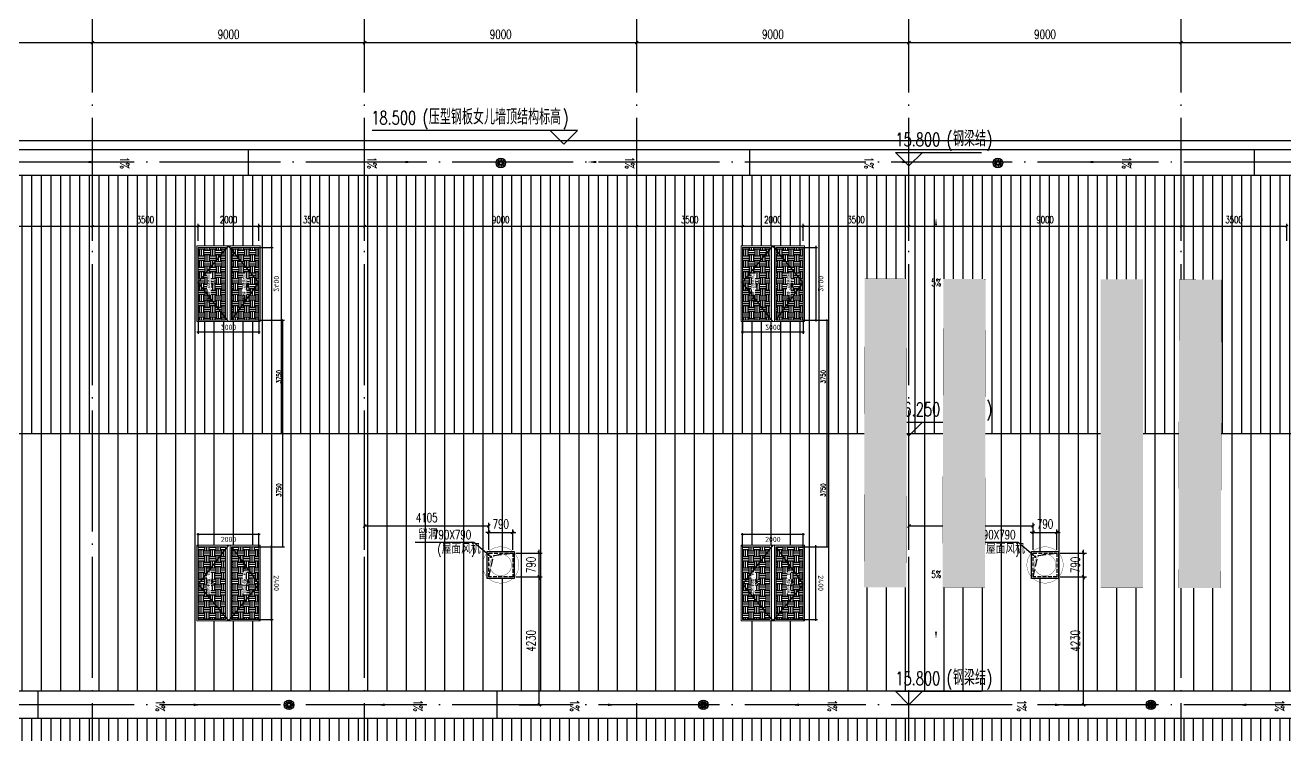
# Model space of a CAD drawing. Extents: x -1313754 to 847533, y 489853 to 941203.
# Drawn here: x 296921 to 338574, y 601778 to 625245 of the extents above; entities that cross this region are included whole.
import ezdxf

# ---------------------------------------------------------------- set-up
doc = ezdxf.new("R2010")
doc.units = 0
doc.header["$LTSCALE"] = 1000
doc.header["$MEASUREMENT"] = 0
for name, pattern in [('DASH', [0.35, 0.25, -0.1]), ('DOTE', [2.42, 2, -0.2, 0.02, -0.2]), ('HIDDEN', [9.525, 6.35, -3.175])]:
    doc.linetypes.add(name, pattern=pattern)
doc.layers.get('Defpoints').update_dxf_attribs({"color": 210})
for name, color, linetype in [('99平面图例外参$0$A-HATCH-2', 251, 'Continuous'), ('A-AXIS-D', 1, 'Continuous'), ('A-AXIS-DOTE', 14, 'DOTE'), ('A-AXIS-DP', 126, 'Continuous'), ('A-AXIS-SYMB', 3, 'Continuous'), ('A-DRAIN', 142, 'Continuous'), ('A-HATCH-2', 251, 'Continuous'), ('A-LIN-V', 9, 'Continuous'), ('A-SFCE', 30, 'Continuous'), ('A-WINDOW', 140, 'Continuous'), ('AS-COLN', 6, 'Continuous'), ('AS-WALL', 40, 'Continuous'), ('AS-结构边线层', 200, 'Continuous'), ('DIM_SYMB', 3, 'Continuous'), ('E-电气标注', 84, 'Continuous'), ('PUB_TEXT', 7, 'Continuous'), ('SPACE', 7, 'Continuous'), ('SPACE_HATCH', 8, 'Continuous'), ('参考线', 8, 'Continuous'), ('外框', 1, 'HIDDEN'), ('文本', 4, 'Continuous'), ('暖通', 7, 'Continuous'), ('虹吸雨水斗', 6, 'Continuous')]:
    doc.layers.add(name, color=color, linetype=linetype)
doc.layers.add('A-加建区域', color=47, linetype='Continuous', plot=False)
doc.layers.add('成型线', color=3, linetype='Continuous', lineweight=18)
doc.styles.add('_TCH_DIM', font='SIMPLEX', dxfattribs={"bigfont": 'GBCBIG'})
doc.styles.add('_TCH_DIM_T3', font='SIMPLEX', dxfattribs={"width": 0.705882, "bigfont": 'GBCBIG'})
doc.styles.add('_TCH_SPACE', font='SIMPLEX', dxfattribs={"height": 5, "bigfont": 'GBCBIG'})
doc.styles.get("Standard").update_dxf_attribs({"font": 'gbenor.shx', "bigfont": 'gbcbig.shx'})
doc.dimstyles.new('_TCH_ARCH&&100', dxfattribs={"dimtxt": 297.5, "dimasz": 100, "dimexe": 100, "dimexo": 100, "dimgap": 126.25, "dimtad": 1, "dimdec": 0, "dimzin": 0, "dimdsep": 46, "dimtxsty": '_TCH_DIM_T3', "dimblk": 'ARCHTICK', "dimcen": 0.09, "dimclrt": 7, "dimazin": 2, "dimtfac": 1, "dimtdec": 0, "dimtix": 1, "dimtmove": 2, "dimatfit": 3, "dimfxl": 0, "dimtolj": 1, "dimtzin": 0, "dimarcsym": 0})
doc.dimstyles.new('_TCH_ARCH&&50', dxfattribs={"dimtxt": 148.75, "dimasz": 50, "dimexe": 50, "dimexo": 50, "dimgap": 63.125, "dimtad": 1, "dimdec": 0, "dimzin": 0, "dimdsep": 46, "dimtxsty": '_TCH_DIM_T3', "dimblk": 'ARCHTICK', "dimcen": 0.09, "dimclrt": 7, "dimazin": 2, "dimtfac": 1, "dimtdec": 0, "dimtix": 1, "dimtmove": 2, "dimatfit": 3, "dimfxl": 0, "dimtolj": 1, "dimtzin": 0, "dimarcsym": 0})
doc.dimstyles.new('_TCH_ARCH&&80', dxfattribs={"dimtxt": 238, "dimasz": 80, "dimexe": 80, "dimexo": 80, "dimgap": 101, "dimtad": 1, "dimdec": 0, "dimzin": 0, "dimdsep": 46, "dimtxsty": '_TCH_DIM_T3', "dimblk": 'ARCHTICK', "dimcen": 0.09, "dimclrt": 7, "dimazin": 2, "dimtfac": 1, "dimtdec": 0, "dimtix": 1, "dimtmove": 2, "dimatfit": 3, "dimfxl": 0, "dimtolj": 1, "dimtzin": 0, "dimarcsym": 0})
pattern_1 = [(90, (-500100, 0), (-317.5, 0), [])]
pattern_2 = [(0, (0, 0), (187.5, 187.5), [187.5, -187.5]), (0, (0, 70.31), (187.5, 187.5), [187.5, -187.5]), (0, (0, 140.62), (187.5, 187.5), [187.5, -187.5]), (90, (23.44, 164.06), (-187.5, 187.5), [187.5, -187.5]), (90, (93.75, 164.06), (-187.5, 187.5), [187.5, -187.5]), (90, (164.06, 164.06), (-187.5, 187.5), [187.5, -187.5])]

# ---------------------------------------------------------------- blocks, each defined once
blk = doc.blocks.new('423432')
at = {"layer": 'A-AXIS-SYMB'}
for p, q in [((274177, 584820), (273727, 585270)), ((273727, 585270), (276577, 585270)), ((274177, 584820), (274627, 585270))]:
    blk.add_line(p, q, dxfattribs=at)
at = {"layer": 'PUB_TEXT', "style": '_TCH_DIM', "width": 0.705882}
for s, height, p in [('15.800', 446.2, (273727, 585470)), ('(', 446, (275422, 585470)), (')', 446, (276737, 585470))]:
    blk.add_text(s, height=height, dxfattribs=at).set_placement(p)
at = {"layer": 'PUB_TEXT', "style": '_TCH_DIM'}
blk.add_text('钢梁结', height=506.4, dxfattribs=at).set_placement((275632, 585470))
blk = doc.blocks.new('r43243')
at = {"layer": 'A-AXIS-SYMB'}
for p, q in [((274177, 557970), (273727, 558420)), ((273727, 558420), (276577, 558420)), ((274177, 557970), (274627, 558420))]:
    blk.add_line(p, q, dxfattribs=at)
at = {"layer": 'PUB_TEXT', "style": '_TCH_DIM', "width": 0.705882}
for s, height, p in [('16.250', 446.2, (273727, 558620)), ('(', 446, (275422, 558620)), (')', 446, (276737, 558620))]:
    blk.add_text(s, height=height, dxfattribs=at).set_placement(p)
at = {"layer": 'PUB_TEXT', "style": '_TCH_DIM'}
blk.add_text('钢梁结', height=506.4, dxfattribs=at).set_placement((275632, 558620))
blk = doc.blocks.new('rrrrrrrrrrrrrrrrrrrrr')
at = {"layer": 'A-HATCH-2'}
h = blk.add_hatch(dxfattribs=at)
h.set_pattern_fill('ANSI31', color=256, scale=200, angle=45)
h.set_pattern_definition(pattern_1)
h.paths.add_polyline_path([(-266220, 611745), (-133684.3, 611745), (-128454.2, 611745), (-128454.2, 620270), (-295643.1, 620270), (-298314.9, 612035.4), (-298409.1, 611745)])
h = blk.add_hatch(dxfattribs=at)
h.set_pattern_fill('ANSI31', color=256, scale=400, angle=45)
h.set_pattern_definition([(90, (-500100, 0), (-635, 0), [])])
h.paths.add_polyline_path([(-266220, 611745), (-133684.3, 611745), (-128454.2, 611745), (-128454.2, 603220), (-301175.2, 603220), (-298409.1, 611745), (-278850, 611745)])
h = blk.add_hatch(dxfattribs=at)
h.set_pattern_fill('ANSI31', color=256, scale=200, angle=45)
h.set_pattern_definition(pattern_1)
h.paths.add_polyline_path([(-266220, 593795), (-133684.3, 593795), (-128454.2, 593795), (-128454.2, 602320), (-301467.2, 602320), (-304221.8, 593830.4), (-299145.1, 593795)])
at = {"layer": 'A-AXIS-SYMB'}
for p, q in [((-184920, 621760), (-191700, 621760)), ((-185370, 621310), (-185820, 621760)), ((-185370, 621310), (-184920, 621760))]:
    blk.add_line(p, q, dxfattribs=at)
for points in [[(-173060, 616940, 0, 0, 0), (-173060, 618870, 0, 64, 0), (-173060, 618630, 0, 0, 0)], [(-173060, 606880, 0, 0, 0), (-173060, 604950, 0, 64, 0), (-173060, 605190, 0, 0, 0)]]:
    blk.add_lwpolyline(points, format="xyseb", dxfattribs=at)
at = {"layer": 'A-LIN-V'}
for points in [[(-128454.2, 620270), (-295643.1, 620270), (-301175.2, 603220)], [(-128454.2, 603220), (-301175.2, 603220)], [(-128454.2, 602320), (-301467.2, 602320)]]:
    blk.add_lwpolyline(points, dxfattribs=at)
at = {"layer": 'A-SFCE'}
for points in [[(-128154.2, 548220), (-128154.2, 621419.9), (-296321.3, 621420), (-313854.2, 567383.3), (-313854.2, 566370), (-313254.2, 566370)], [(-313554.2, 564570), (-313554.2, 548519.9), (-128454.2, 548519.9), (-128454.2, 621119.9), (-296103.2, 621120), (-313554.2, 567335.8), (-313554.2, 566670), (-313254.2, 566670)], [(-299145.1, 611745), (-128454.2, 611745)]]:
    blk.add_lwpolyline(points, dxfattribs=at)
at = {"layer": 'A-WINDOW'}
for name, p in [('423432', (-448131.6, 35770)), ('r43243', (-448131.6, 53700)), ('423432', (-448131.6, 17950))]:
    blk.add_blockref(name, p, dxfattribs=at)
at = {"layer": 'PUB_TEXT', "style": '_TCH_DIM', "width": 0.705882}
for s, height, p in [('18.500', 446.25, (-191735, 621960)), ('(', 446.2, (-190040, 621960)), (')', 446.2, (-185406.6, 621960)), ('5%', 238, (-173212, 616618)), ('5%', 238, (-173212, 606964))]:
    blk.add_text(s, height=height, dxfattribs=at).set_placement(p)
at = {"layer": 'PUB_TEXT', "style": '_TCH_DIM'}
blk.add_text('压型钢板女儿墙顶结构标高', height=506.383, dxfattribs=at).set_placement((-189830, 621960))
blk = doc.blocks.new('_ArchTick')
at = {"color": 0, "linetype": 'ByBlock', "const_width": 0.4}
blk.add_lwpolyline([(-0.5, -0.5), (0.5, 0.5)], dxfattribs=at)
blk = doc.blocks.new('44')
at = {"layer": 'A-AXIS-DP', "color": 1}
for p, q in [((280302, 745270), (280302, 747370)), ((277446, 744900), (279946, 744900))]:
    blk.add_line(p, q, dxfattribs=at)
for p, xscale, yscale, zscale, rotation in [((280302, 747320), -50.00000000000003, 50.00000000000003, 50.00000000000001, 270), ((280302, 745320), -50.00000000000001, 50.00000000000001, 50.00000000000001, 90), ((279896, 744900), -50, 50, 50, 180)]:
    blk.add_blockref('_ArchTick', p, dxfattribs=dict(at, xscale=xscale, yscale=yscale, zscale=zscale, rotation=rotation))
at = {"layer": 'A-AXIS-DP', "color": 1, "xscale": -50, "yscale": 50, "zscale": 50}
blk.add_blockref('_ArchTick', (277496, 744900), dxfattribs=at)
at = {"layer": 'A-AXIS-DP', "color": 1, "insert": (278696, 744737), "char_height": 175, "attachment_point": 5, "rotation": 180}
blk.add_mtext('\\A1;2400', dxfattribs=at)
blk.add_wipeout([(277446, 745270), (279946, 745270), (279946, 747370), (277446, 747370)]).dxf.layer = '参考线'
at = {"layer": 'SPACE_HATCH'}
h = blk.add_hatch(dxfattribs=at)
h.set_pattern_fill('土壤', color=1, scale=50, style=0)
h.set_pattern_definition(pattern_2)
h.paths.add_polyline_path([(277496, 746420), (279896, 746420), (279896, 747320), (277496, 747320)])
h.paths.add_polyline_path([(278352, 746904), (279057, 746904), (279057, 747034), (278352, 747034)])
h.paths.add_polyline_path([(278591, 746811), (278817, 746811), (278817, 746895), (278591, 746895)])
h = blk.add_hatch(dxfattribs=at)
h.set_pattern_fill('土壤', color=1, scale=50, style=0)
h.set_pattern_definition(pattern_2)
h.paths.add_polyline_path([(277496, 746220), (279896, 746220), (279896, 745320), (277496, 745320)])
h.paths.add_polyline_path([(278352, 745724), (279057, 745724), (279057, 745854), (278352, 745854)])
h.paths.add_polyline_path([(278591, 745631), (278817, 745631), (278817, 745715), (278591, 745715)])
at = {"layer": 'A-AXIS-DP', "color": 1}
for p, q in [((279906, 747320), (280352, 747320)), ((277496, 745320), (277496, 744850)), ((279896, 745320), (279896, 744850)), ((279906, 745320), (280352, 745320))]:
    blk.add_line(p, q, dxfattribs=at)
at = {"layer": '外框'}
for points in [[(279946, 746320), (278658, 747320), (277446, 746320)], [(279896, 746220), (278658, 745320), (277446, 746320)]]:
    blk.add_lwpolyline(points, dxfattribs=at)
at = {"layer": '成型线'}
for p, q in [((279946, 745270), (279946, 747370)), ((277446, 746370), (279946, 746370)), ((277446, 746270), (279946, 746270)), ((277496, 746420), (279896, 746420)), ((277496, 746220), (279896, 746220))]:
    blk.add_line(p, q, dxfattribs=at)
for points in [[(279946, 745270), (277446, 745270), (277446, 747370), (279946, 747370)], [(277496, 746420), (277496, 747320), (279896, 747320), (279896, 746420)], [(279896, 746220), (279896, 745320), (277496, 745320), (277496, 746220)]]:
    blk.add_lwpolyline(points, dxfattribs=at)
at = {"layer": 'A-AXIS-DP', "color": 1, "insert": (280139, 746320), "char_height": 175, "attachment_point": 5, "rotation": 270}
blk.add_mtext('\\A1;2000', dxfattribs=at)
at = {"layer": 'SPACE', "color": 1, "style": '_TCH_SPACE'}
for p in [(278365, 746930), (278365, 745750)]:
    blk.add_text('自然排烟窗，有效面积', height=96.5, dxfattribs=at).set_placement(p)
at = {"layer": 'SPACE', "color": 1, "style": '_TCH_SPACE', "width": 0.705882}
for s, height, p in [('2.16m', 59.5, (278600, 746828)), ('2', 29.8, (278792, 746863)), ('2.16m', 59.5, (278600, 745648)), ('2', 29.8, (278792, 745683))]:
    blk.add_text(s, height=height, dxfattribs=at).set_placement(p)
blk = doc.blocks.new('*D2538')
at = {"layer": 'A-WINDOW', "color": 0, "lineweight": -2}
for p, q in [((367696, 714320), (368446, 714320)), ((368396, 710570), (368396, 714320)), ((367696, 710570), (368446, 710570))]:
    blk.add_line(p, q, dxfattribs=at)
at = {"layer": 'Defpoints', "color": 0}
for p in [(367646, 714320), (368396, 714320), (367646, 710570)]:
    blk.add_point(p, dxfattribs=at)
at = {"layer": 'A-WINDOW', "color": 0, "lineweight": -2, "xscale": 50, "yscale": 50, "zscale": 50}
for p, rotation in [((368396, 714320), 90), ((368396, 710570), 270)]:
    blk.add_blockref('_ArchTick', p, dxfattribs=dict(at, rotation=rotation))
at = {"layer": 'A-WINDOW', "color": 7, "insert": (368258, 712445), "char_height": 148.8, "attachment_point": 5, "rotation": 90, "style": '_TCH_DIM_T3'}
blk.add_mtext('\\A1;3750', dxfattribs=at)
blk = doc.blocks.new('*D2539')
at = {"layer": 'A-WINDOW', "color": 0, "lineweight": -2}
for p, q in [((367696, 718070), (368446, 718070)), ((368396, 714320), (368396, 718070)), ((367696, 714320), (368446, 714320))]:
    blk.add_line(p, q, dxfattribs=at)
at = {"layer": 'Defpoints', "color": 0}
for p in [(367646, 718070), (368396, 718070), (367646, 714320)]:
    blk.add_point(p, dxfattribs=at)
at = {"layer": 'A-WINDOW', "color": 0, "lineweight": -2, "xscale": 50, "yscale": 50, "zscale": 50}
for p, rotation in [((368396, 718070), 90), ((368396, 714320), 270)]:
    blk.add_blockref('_ArchTick', p, dxfattribs=dict(at, rotation=rotation))
at = {"layer": 'A-WINDOW', "color": 7, "insert": (368258, 716195), "char_height": 148.8, "attachment_point": 5, "rotation": 90, "style": '_TCH_DIM_T3'}
blk.add_mtext('\\A1;3750', dxfattribs=at)
blk = doc.blocks.new('*D1873')
at = {"layer": 'A-AXIS-DP', "color": 0, "lineweight": -2}
for p, q in [((290146, 618115), (290146, 618675)), ((290146, 618595), (299146, 618595)), ((299146, 618115), (299146, 618675))]:
    blk.add_line(p, q, dxfattribs=at)
at = {"layer": 'Defpoints', "color": 0}
for p in [(299146, 618595), (290146, 618035), (299146, 618035)]:
    blk.add_point(p, dxfattribs=at)
at = {"layer": 'A-AXIS-DP', "color": 0, "lineweight": -2, "xscale": 80, "yscale": 80, "zscale": 80, "rotation": 180}
blk.add_blockref('_ArchTick', (290146, 618595), dxfattribs=at)
at = {"layer": 'A-AXIS-DP', "color": 0, "lineweight": -2, "xscale": 80, "yscale": 80, "zscale": 80}
blk.add_blockref('_ArchTick', (299146, 618595), dxfattribs=at)
at = {"layer": 'A-AXIS-DP', "color": 7, "insert": (294646, 618815), "char_height": 238, "attachment_point": 5, "style": '_TCH_DIM_T3'}
blk.add_mtext('\\A1;9000', dxfattribs=at)
blk = doc.blocks.new('*D1874')
at = {"layer": 'A-AXIS-DP', "color": 0, "lineweight": -2}
for p, q in [((299146, 618115), (299146, 618675)), ((299146, 618595), (302646, 618595)), ((302646, 618115), (302646, 618675))]:
    blk.add_line(p, q, dxfattribs=at)
at = {"layer": 'Defpoints', "color": 0}
for p in [(302646, 618595), (299146, 618035), (302646, 618035)]:
    blk.add_point(p, dxfattribs=at)
at = {"layer": 'A-AXIS-DP', "color": 0, "lineweight": -2, "xscale": 80, "yscale": 80, "zscale": 80, "rotation": 180}
blk.add_blockref('_ArchTick', (299146, 618595), dxfattribs=at)
at = {"layer": 'A-AXIS-DP', "color": 0, "lineweight": -2, "xscale": 80, "yscale": 80, "zscale": 80}
blk.add_blockref('_ArchTick', (302646, 618595), dxfattribs=at)
at = {"layer": 'A-AXIS-DP', "color": 7, "insert": (300896, 618815), "char_height": 238, "attachment_point": 5, "style": '_TCH_DIM_T3'}
blk.add_mtext('\\A1;3500', dxfattribs=at)
blk = doc.blocks.new('*D1875')
at = {"layer": 'A-AXIS-DP', "color": 0, "lineweight": -2}
for p, q in [((302646, 618115), (302646, 618675)), ((302646, 618595), (304646, 618595)), ((304646, 618115), (304646, 618675))]:
    blk.add_line(p, q, dxfattribs=at)
at = {"layer": 'Defpoints', "color": 0}
for p in [(304646, 618595), (302646, 618035), (304646, 618035)]:
    blk.add_point(p, dxfattribs=at)
at = {"layer": 'A-AXIS-DP', "color": 0, "lineweight": -2, "xscale": 80, "yscale": 80, "zscale": 80, "rotation": 180}
blk.add_blockref('_ArchTick', (302646, 618595), dxfattribs=at)
at = {"layer": 'A-AXIS-DP', "color": 0, "lineweight": -2, "xscale": 80, "yscale": 80, "zscale": 80}
blk.add_blockref('_ArchTick', (304646, 618595), dxfattribs=at)
at = {"layer": 'A-AXIS-DP', "color": 7, "insert": (303646, 618815), "char_height": 238, "attachment_point": 5, "style": '_TCH_DIM_T3'}
blk.add_mtext('\\A1;2000', dxfattribs=at)
blk = doc.blocks.new('*D1876')
at = {"layer": 'A-AXIS-DP', "color": 0, "lineweight": -2}
for p, q in [((304646, 618115), (304646, 618675)), ((304646, 618595), (308146, 618595)), ((308146, 618115), (308146, 618675))]:
    blk.add_line(p, q, dxfattribs=at)
at = {"layer": 'Defpoints', "color": 0}
for p in [(308146, 618595), (304646, 618035), (308146, 618035)]:
    blk.add_point(p, dxfattribs=at)
at = {"layer": 'A-AXIS-DP', "color": 0, "lineweight": -2, "xscale": 80, "yscale": 80, "zscale": 80, "rotation": 180}
blk.add_blockref('_ArchTick', (304646, 618595), dxfattribs=at)
at = {"layer": 'A-AXIS-DP', "color": 0, "lineweight": -2, "xscale": 80, "yscale": 80, "zscale": 80}
blk.add_blockref('_ArchTick', (308146, 618595), dxfattribs=at)
at = {"layer": 'A-AXIS-DP', "color": 7, "insert": (306396, 618815), "char_height": 238, "attachment_point": 5, "style": '_TCH_DIM_T3'}
blk.add_mtext('\\A1;3500', dxfattribs=at)
blk = doc.blocks.new('*D1877')
at = {"layer": 'A-AXIS-DP', "color": 0, "lineweight": -2}
for p, q in [((308146, 618115), (308146, 618675)), ((308146, 618595), (317146, 618595)), ((317146, 618115), (317146, 618675))]:
    blk.add_line(p, q, dxfattribs=at)
at = {"layer": 'Defpoints', "color": 0}
for p in [(317146, 618595), (308146, 618035), (317146, 618035)]:
    blk.add_point(p, dxfattribs=at)
at = {"layer": 'A-AXIS-DP', "color": 0, "lineweight": -2, "xscale": 80, "yscale": 80, "zscale": 80, "rotation": 180}
blk.add_blockref('_ArchTick', (308146, 618595), dxfattribs=at)
at = {"layer": 'A-AXIS-DP', "color": 0, "lineweight": -2, "xscale": 80, "yscale": 80, "zscale": 80}
blk.add_blockref('_ArchTick', (317146, 618595), dxfattribs=at)
at = {"layer": 'A-AXIS-DP', "color": 7, "insert": (312646, 618815), "char_height": 238, "attachment_point": 5, "style": '_TCH_DIM_T3'}
blk.add_mtext('\\A1;9000', dxfattribs=at)
blk = doc.blocks.new('*D1878')
at = {"layer": 'A-AXIS-DP', "color": 0, "lineweight": -2}
for p, q in [((317146, 618115), (317146, 618675)), ((317146, 618595), (320646, 618595)), ((320646, 618115), (320646, 618675))]:
    blk.add_line(p, q, dxfattribs=at)
at = {"layer": 'Defpoints', "color": 0}
for p in [(320646, 618595), (317146, 618035), (320646, 618035)]:
    blk.add_point(p, dxfattribs=at)
at = {"layer": 'A-AXIS-DP', "color": 0, "lineweight": -2, "xscale": 80, "yscale": 80, "zscale": 80, "rotation": 180}
blk.add_blockref('_ArchTick', (317146, 618595), dxfattribs=at)
at = {"layer": 'A-AXIS-DP', "color": 0, "lineweight": -2, "xscale": 80, "yscale": 80, "zscale": 80}
blk.add_blockref('_ArchTick', (320646, 618595), dxfattribs=at)
at = {"layer": 'A-AXIS-DP', "color": 7, "insert": (318896, 618815), "char_height": 238, "attachment_point": 5, "style": '_TCH_DIM_T3'}
blk.add_mtext('\\A1;3500', dxfattribs=at)
blk = doc.blocks.new('*D1879')
at = {"layer": 'A-AXIS-DP', "color": 0, "lineweight": -2}
for p, q in [((320646, 618115), (320646, 618675)), ((320646, 618595), (322646, 618595)), ((322646, 618115), (322646, 618675))]:
    blk.add_line(p, q, dxfattribs=at)
at = {"layer": 'Defpoints', "color": 0}
for p in [(322646, 618595), (320646, 618035), (322646, 618035)]:
    blk.add_point(p, dxfattribs=at)
at = {"layer": 'A-AXIS-DP', "color": 0, "lineweight": -2, "xscale": 80, "yscale": 80, "zscale": 80, "rotation": 180}
blk.add_blockref('_ArchTick', (320646, 618595), dxfattribs=at)
at = {"layer": 'A-AXIS-DP', "color": 0, "lineweight": -2, "xscale": 80, "yscale": 80, "zscale": 80}
blk.add_blockref('_ArchTick', (322646, 618595), dxfattribs=at)
at = {"layer": 'A-AXIS-DP', "color": 7, "insert": (321646, 618815), "char_height": 238, "attachment_point": 5, "style": '_TCH_DIM_T3'}
blk.add_mtext('\\A1;2000', dxfattribs=at)
blk = doc.blocks.new('*D1880')
at = {"layer": 'A-AXIS-DP', "color": 0, "lineweight": -2}
for p, q in [((322646, 618115), (322646, 618675)), ((322646, 618595), (326146, 618595)), ((326146, 618115), (326146, 618675))]:
    blk.add_line(p, q, dxfattribs=at)
at = {"layer": 'Defpoints', "color": 0}
for p in [(326146, 618595), (322646, 618035), (326146, 618035)]:
    blk.add_point(p, dxfattribs=at)
at = {"layer": 'A-AXIS-DP', "color": 0, "lineweight": -2, "xscale": 80, "yscale": 80, "zscale": 80, "rotation": 180}
blk.add_blockref('_ArchTick', (322646, 618595), dxfattribs=at)
at = {"layer": 'A-AXIS-DP', "color": 0, "lineweight": -2, "xscale": 80, "yscale": 80, "zscale": 80}
blk.add_blockref('_ArchTick', (326146, 618595), dxfattribs=at)
at = {"layer": 'A-AXIS-DP', "color": 7, "insert": (324396, 618815), "char_height": 238, "attachment_point": 5, "style": '_TCH_DIM_T3'}
blk.add_mtext('\\A1;3500', dxfattribs=at)
blk = doc.blocks.new('*D1881')
at = {"layer": 'A-AXIS-DP', "color": 0, "lineweight": -2}
for p, q in [((326146, 618115), (326146, 618675)), ((326146, 618595), (335146, 618595)), ((335146, 618115), (335146, 618675))]:
    blk.add_line(p, q, dxfattribs=at)
at = {"layer": 'Defpoints', "color": 0}
for p in [(335146, 618595), (326146, 618035), (335146, 618035)]:
    blk.add_point(p, dxfattribs=at)
at = {"layer": 'A-AXIS-DP', "color": 0, "lineweight": -2, "xscale": 80, "yscale": 80, "zscale": 80, "rotation": 180}
blk.add_blockref('_ArchTick', (326146, 618595), dxfattribs=at)
at = {"layer": 'A-AXIS-DP', "color": 0, "lineweight": -2, "xscale": 80, "yscale": 80, "zscale": 80}
blk.add_blockref('_ArchTick', (335146, 618595), dxfattribs=at)
at = {"layer": 'A-AXIS-DP', "color": 7, "insert": (330646, 618815), "char_height": 238, "attachment_point": 5, "style": '_TCH_DIM_T3'}
blk.add_mtext('\\A1;9000', dxfattribs=at)
blk = doc.blocks.new('*D1882')
at = {"layer": 'A-AXIS-DP', "color": 0, "lineweight": -2}
for p, q in [((335146, 618115), (335146, 618675)), ((335146, 618595), (338646, 618595)), ((338646, 618115), (338646, 618675))]:
    blk.add_line(p, q, dxfattribs=at)
at = {"layer": 'Defpoints', "color": 0}
for p in [(338646, 618595), (335146, 618035), (338646, 618035)]:
    blk.add_point(p, dxfattribs=at)
at = {"layer": 'A-AXIS-DP', "color": 0, "lineweight": -2, "xscale": 80, "yscale": 80, "zscale": 80, "rotation": 180}
blk.add_blockref('_ArchTick', (335146, 618595), dxfattribs=at)
at = {"layer": 'A-AXIS-DP', "color": 0, "lineweight": -2, "xscale": 80, "yscale": 80, "zscale": 80}
blk.add_blockref('_ArchTick', (338646, 618595), dxfattribs=at)
at = {"layer": 'A-AXIS-DP', "color": 7, "insert": (336896, 618815), "char_height": 238, "attachment_point": 5, "style": '_TCH_DIM_T3'}
blk.add_mtext('\\A1;3500', dxfattribs=at)
blk = doc.blocks.new('*D1423')
at = {"layer": 'A-AXIS-D', "color": 0, "lineweight": -2}
for p, q in [((10882, -180910), (10882, -180052)), ((10882, -180152), (19882, -180152)), ((19882, -180910), (19882, -180052))]:
    blk.add_line(p, q, dxfattribs=at)
at = {"layer": 'Defpoints', "color": 0}
for p in [(19882, -180152), (10882, -181010), (19882, -181010)]:
    blk.add_point(p, dxfattribs=at)
at = {"layer": 'A-AXIS-D', "color": 0, "lineweight": -2, "xscale": 100, "yscale": 100, "zscale": 100, "rotation": 180}
blk.add_blockref('_ArchTick', (10882, -180152), dxfattribs=at)
at = {"layer": 'A-AXIS-D', "color": 0, "lineweight": -2, "xscale": 100, "yscale": 100, "zscale": 100}
blk.add_blockref('_ArchTick', (19882, -180152), dxfattribs=at)
at = {"layer": 'A-AXIS-D', "color": 7, "insert": (15382, -179877), "char_height": 297.5, "attachment_point": 5, "style": '_TCH_DIM_T3'}
blk.add_mtext('\\A1;9000', dxfattribs=at)
blk = doc.blocks.new('*D1424')
at = {"layer": 'A-AXIS-D', "color": 0, "lineweight": -2}
for p, q in [((19882, -180910), (19882, -180052)), ((19882, -180152), (28882, -180152)), ((28882, -180910), (28882, -180052))]:
    blk.add_line(p, q, dxfattribs=at)
at = {"layer": 'Defpoints', "color": 0}
for p in [(28882, -180152), (19882, -181010), (28882, -181010)]:
    blk.add_point(p, dxfattribs=at)
at = {"layer": 'A-AXIS-D', "color": 0, "lineweight": -2, "xscale": 100, "yscale": 100, "zscale": 100, "rotation": 180}
blk.add_blockref('_ArchTick', (19882, -180152), dxfattribs=at)
at = {"layer": 'A-AXIS-D', "color": 0, "lineweight": -2, "xscale": 100, "yscale": 100, "zscale": 100}
blk.add_blockref('_ArchTick', (28882, -180152), dxfattribs=at)
at = {"layer": 'A-AXIS-D', "color": 7, "insert": (24382, -179877), "char_height": 297.5, "attachment_point": 5, "style": '_TCH_DIM_T3'}
blk.add_mtext('\\A1;9000', dxfattribs=at)
blk = doc.blocks.new('*D1425')
at = {"layer": 'A-AXIS-D', "color": 0, "lineweight": -2}
for p, q in [((28882, -180910), (28882, -180052)), ((28882, -180152), (37882, -180152)), ((37882, -180910), (37882, -180052))]:
    blk.add_line(p, q, dxfattribs=at)
at = {"layer": 'Defpoints', "color": 0}
for p in [(37882, -180152), (28882, -181010), (37882, -181010)]:
    blk.add_point(p, dxfattribs=at)
at = {"layer": 'A-AXIS-D', "color": 0, "lineweight": -2, "xscale": 100, "yscale": 100, "zscale": 100, "rotation": 180}
blk.add_blockref('_ArchTick', (28882, -180152), dxfattribs=at)
at = {"layer": 'A-AXIS-D', "color": 0, "lineweight": -2, "xscale": 100, "yscale": 100, "zscale": 100}
blk.add_blockref('_ArchTick', (37882, -180152), dxfattribs=at)
at = {"layer": 'A-AXIS-D', "color": 7, "insert": (33382, -179877), "char_height": 297.5, "attachment_point": 5, "style": '_TCH_DIM_T3'}
blk.add_mtext('\\A1;9000', dxfattribs=at)
blk = doc.blocks.new('*D1426')
at = {"layer": 'A-AXIS-D', "color": 0, "lineweight": -2}
for p, q in [((37882, -180910), (37882, -180052)), ((37882, -180152), (46882, -180152)), ((46882, -180910), (46882, -180052))]:
    blk.add_line(p, q, dxfattribs=at)
at = {"layer": 'Defpoints', "color": 0}
for p in [(46882, -180152), (37882, -181010), (46882, -181010)]:
    blk.add_point(p, dxfattribs=at)
at = {"layer": 'A-AXIS-D', "color": 0, "lineweight": -2, "xscale": 100, "yscale": 100, "zscale": 100, "rotation": 180}
blk.add_blockref('_ArchTick', (37882, -180152), dxfattribs=at)
at = {"layer": 'A-AXIS-D', "color": 0, "lineweight": -2, "xscale": 100, "yscale": 100, "zscale": 100}
blk.add_blockref('_ArchTick', (46882, -180152), dxfattribs=at)
at = {"layer": 'A-AXIS-D', "color": 7, "insert": (42382, -179877), "char_height": 297.5, "attachment_point": 5, "style": '_TCH_DIM_T3'}
blk.add_mtext('\\A1;9000', dxfattribs=at)
blk = doc.blocks.new('*D1427')
at = {"layer": 'A-AXIS-D', "color": 0, "lineweight": -2}
for p, q in [((46882, -180910), (46882, -180052)), ((46882, -180152), (55882, -180152)), ((55882, -180910), (55882, -180052))]:
    blk.add_line(p, q, dxfattribs=at)
at = {"layer": 'Defpoints', "color": 0}
for p in [(55882, -180152), (46882, -181010), (55882, -181010)]:
    blk.add_point(p, dxfattribs=at)
at = {"layer": 'A-AXIS-D', "color": 0, "lineweight": -2, "xscale": 100, "yscale": 100, "zscale": 100, "rotation": 180}
blk.add_blockref('_ArchTick', (46882, -180152), dxfattribs=at)
at = {"layer": 'A-AXIS-D', "color": 0, "lineweight": -2, "xscale": 100, "yscale": 100, "zscale": 100}
blk.add_blockref('_ArchTick', (55882, -180152), dxfattribs=at)
at = {"layer": 'A-AXIS-D', "color": 7, "insert": (51382, -179877), "char_height": 297.5, "attachment_point": 5, "style": '_TCH_DIM_T3'}
blk.add_mtext('\\A1;9000', dxfattribs=at)
blk = doc.blocks.new('*D1428')
at = {"layer": 'A-AXIS-D', "color": 0, "lineweight": -2}
for p, q in [((55882, -180910), (55882, -180052)), ((55882, -180152), (64882, -180152)), ((64882, -180910), (64882, -180052))]:
    blk.add_line(p, q, dxfattribs=at)
at = {"layer": 'Defpoints', "color": 0}
for p in [(64882, -180152), (55882, -181010), (64882, -181010)]:
    blk.add_point(p, dxfattribs=at)
at = {"layer": 'A-AXIS-D', "color": 0, "lineweight": -2, "xscale": 100, "yscale": 100, "zscale": 100, "rotation": 180}
blk.add_blockref('_ArchTick', (55882, -180152), dxfattribs=at)
at = {"layer": 'A-AXIS-D', "color": 0, "lineweight": -2, "xscale": 100, "yscale": 100, "zscale": 100}
blk.add_blockref('_ArchTick', (64882, -180152), dxfattribs=at)
at = {"layer": 'A-AXIS-D', "color": 7, "insert": (60382, -179877), "char_height": 297.5, "attachment_point": 5, "style": '_TCH_DIM_T3'}
blk.add_mtext('\\A1;9000', dxfattribs=at)
blk = doc.blocks.new('*D138')
at = {"layer": 'A-AXIS-DP', "color": 0, "lineweight": -2}
for p, q in [((-1274, 395), (-1274, 495)), ((-495, 395), (-1374, 395)), ((-1274, 395), (-1274, -395)), ((-495, -395), (-1374, -395)), ((-1274, -395), (-1274, -495))]:
    blk.add_line(p, q, dxfattribs=at)
at = {"layer": 'Defpoints', "color": 0}
for p in [(-395, 395), (-1274, -395), (-395, -395)]:
    blk.add_point(p, dxfattribs=at)
at = {"layer": 'A-AXIS-DP', "color": 0, "lineweight": -2, "xscale": 100, "yscale": 100, "zscale": 100}
for p, rotation in [((-1274, 395), 270), ((-1274, -395), 90)]:
    blk.add_blockref('_ArchTick', p, dxfattribs=dict(at, rotation=rotation))
at = {"layer": 'A-AXIS-DP', "color": 7, "insert": (-999, 0), "char_height": 297.5, "attachment_point": 5, "rotation": 270, "style": '_TCH_DIM_T3'}
blk.add_mtext('\\A1;790', dxfattribs=at)
blk = doc.blocks.new('*D139')
at = {"layer": 'A-AXIS-DP', "color": 0, "lineweight": -2}
for p, q in [((-395, -495), (-395, -1178)), ((395, -495), (395, -1178)), ((-395, -1078), (-495, -1078)), ((395, -1078), (-395, -1078)), ((395, -1078), (495, -1078))]:
    blk.add_line(p, q, dxfattribs=at)
at = {"layer": 'Defpoints', "color": 0}
for p in [(-395, -395), (395, -395), (-395, -1078)]:
    blk.add_point(p, dxfattribs=at)
at = {"layer": 'A-AXIS-DP', "color": 0, "lineweight": -2, "xscale": 100, "yscale": 100, "zscale": 100}
blk.add_blockref('_ArchTick', (-395, -1078), dxfattribs=at)
at = {"layer": 'A-AXIS-DP', "color": 0, "lineweight": -2, "xscale": 100, "yscale": 100, "zscale": 100, "rotation": 180}
blk.add_blockref('_ArchTick', (395, -1078), dxfattribs=at)
at = {"layer": 'A-AXIS-DP', "color": 7, "insert": (0, -1353), "char_height": 297.5, "attachment_point": 5, "rotation": 180, "style": '_TCH_DIM_T3'}
blk.add_mtext('\\A1;790', dxfattribs=at)
blk = doc.blocks.new('*D2410')
at = {"layer": 'A-AXIS-DP', "color": 0, "lineweight": -2}
for p, q in [((331255, 607000), (332020, 607000)), ((331920, 602770), (331920, 607000)), ((331255, 602770), (332020, 602770))]:
    blk.add_line(p, q, dxfattribs=at)
at = {"layer": 'Defpoints', "color": 0}
for p in [(331155, 607000), (331920, 607000), (331155, 602770)]:
    blk.add_point(p, dxfattribs=at)
at = {"layer": 'A-AXIS-DP', "color": 0, "lineweight": -2, "xscale": 100, "yscale": 100, "zscale": 100}
for p, rotation in [((331920, 607000), 90), ((331920, 602770), 270)]:
    blk.add_blockref('_ArchTick', p, dxfattribs=dict(at, rotation=rotation))
at = {"layer": 'A-AXIS-DP', "color": 7, "insert": (331645, 604885), "char_height": 297.5, "attachment_point": 5, "rotation": 90, "style": '_TCH_DIM_T3'}
blk.add_mtext('\\A1;4230', dxfattribs=at)
blk = doc.blocks.new('*D2411')
at = {"layer": 'A-AXIS-DP', "color": 0, "lineweight": -2}
for p, q in [((313255, 607000), (314020, 607000)), ((313920, 602770), (313920, 607000)), ((313255, 602770), (314020, 602770))]:
    blk.add_line(p, q, dxfattribs=at)
at = {"layer": 'Defpoints', "color": 0}
for p in [(313155, 607000), (313920, 607000), (313155, 602770)]:
    blk.add_point(p, dxfattribs=at)
at = {"layer": 'A-AXIS-DP', "color": 0, "lineweight": -2, "xscale": 100, "yscale": 100, "zscale": 100}
for p, rotation in [((313920, 607000), 90), ((313920, 602770), 270)]:
    blk.add_blockref('_ArchTick', p, dxfattribs=dict(at, rotation=rotation))
at = {"layer": 'A-AXIS-DP', "color": 7, "insert": (313645, 604885), "char_height": 297.5, "attachment_point": 5, "rotation": 90, "style": '_TCH_DIM_T3'}
blk.add_mtext('\\A1;4230', dxfattribs=at)
blk = doc.blocks.new('*D2501')
at = {"layer": 'A-AXIS-DP', "color": 0, "lineweight": -2}
for p, q in [((326146, 607890), (326146, 608785)), ((326146, 608685), (330251, 608685)), ((330251, 607890), (330251, 608785))]:
    blk.add_line(p, q, dxfattribs=at)
at = {"layer": 'Defpoints', "color": 0}
for p in [(330251, 608685), (326146, 607790), (330251, 607790)]:
    blk.add_point(p, dxfattribs=at)
at = {"layer": 'A-AXIS-DP', "color": 0, "lineweight": -2, "xscale": 100, "yscale": 100, "zscale": 100, "rotation": 180}
blk.add_blockref('_ArchTick', (326146, 608685), dxfattribs=at)
at = {"layer": 'A-AXIS-DP', "color": 0, "lineweight": -2, "xscale": 100, "yscale": 100, "zscale": 100}
blk.add_blockref('_ArchTick', (330251, 608685), dxfattribs=at)
at = {"layer": 'A-AXIS-DP', "color": 7, "insert": (328198, 608960), "char_height": 297.5, "attachment_point": 5, "style": '_TCH_DIM_T3'}
blk.add_mtext('\\A1;4105', dxfattribs=at)
blk = doc.blocks.new('*D2505')
at = {"layer": 'A-AXIS-DP', "color": 0, "lineweight": -2}
for p, q in [((308146, 607890), (308146, 608785)), ((308146, 608685), (312251, 608685)), ((312251, 607890), (312251, 608785))]:
    blk.add_line(p, q, dxfattribs=at)
at = {"layer": 'Defpoints', "color": 0}
for p in [(312251, 608685), (308146, 607790), (312251, 607790)]:
    blk.add_point(p, dxfattribs=at)
at = {"layer": 'A-AXIS-DP', "color": 0, "lineweight": -2, "xscale": 100, "yscale": 100, "zscale": 100, "rotation": 180}
blk.add_blockref('_ArchTick', (308146, 608685), dxfattribs=at)
at = {"layer": 'A-AXIS-DP', "color": 0, "lineweight": -2, "xscale": 100, "yscale": 100, "zscale": 100}
blk.add_blockref('_ArchTick', (312251, 608685), dxfattribs=at)
at = {"layer": 'A-AXIS-DP', "color": 7, "insert": (310198, 608960), "char_height": 297.5, "attachment_point": 5, "style": '_TCH_DIM_T3'}
blk.add_mtext('\\A1;4105', dxfattribs=at)
blk = doc.blocks.new('w42343eeee')
blk.add_wipeout([(367285, 568212), (365883, 568215), (365906, 578415), (367306, 578412)]).dxf.layer = '参考线'
at = {"layer": '99平面图例外参$0$A-HATCH-2'}
h = blk.add_hatch(dxfattribs=at)
h.set_pattern_fill('ANSI33', color=256, scale=75)
h.set_pattern_definition([(45, (1135667.22, 924695.12), (-168.3798, 168.3798), []), (45, (1135835.6, 924695.12), (-168.3798, 168.3798), [119.0625, -59.53125])])
h.paths.add_polyline_path([(366843, 550430), (365843, 550432)])
h.paths.add_polyline_path([(365906, 578415), (367306, 578412), (367283, 568212), (365883, 568215)])
at = {"layer": 'E-电气标注', "color": 1, "const_width": 5}
blk.add_lwpolyline([(365906, 578415), (365883, 568215), (367283, 568212), (367306, 578412)], close=True, dxfattribs=at)
blk = doc.blocks.new('w242343')
at = {"layer": 'A-SFCE'}
for p, rotation in [((40598426696.287041, 3385064175.14783), 0.1299680659603089), ((40598429296.290169, 3385064175.147817), 0.1299680659603089), ((40598435811.175781, 3385063349.577561), 0.2599364601502721), ((40598437096.299652, 3385064175.121836), 0.1299680659603089)]:
    blk.add_blockref('w42343eeee', p, dxfattribs=dict(at, rotation=rotation))
blk = doc.blocks.new('w4234233')
at = {"layer": 'A-AXIS-SYMB'}
for points in [[(355546, 826830, 0, 0, 0), (355546, 825680, 0, 80, 0), (355546, 825980, 0, 0, 0)], [(355546, 818810, 0, 0, 0), (355546, 819960, 0, 80, 0), (355546, 819660, 0, 0, 0)]]:
    blk.add_lwpolyline(points, format="xyseb", dxfattribs=at)
at = {"layer": 'PUB_TEXT', "style": '_TCH_DIM', "width": 0.705882}
for p in [(355376, 826935), (355376, 818407)]:
    blk.add_text('1%%%', height=297.5, dxfattribs=at).set_placement(p)
blk = doc.blocks.new('“奔腾”虹吸雨水斗')
at = {"layer": '虹吸雨水斗', "lineweight": 25}
for p, q in [((946982, 86753), (947040, 86688)), ((947052, 86699), (946987, 86758)), ((947048, 86793), (947066, 86707)), ((947082, 86711), (947055, 86795)), ((947125, 86795), (947098, 86711)), ((947114, 86707), (947132, 86793)), ((947194, 86758), (947128, 86699)), ((947140, 86688), (947199, 86753)), ((946944, 86685), (947028, 86658)), ((947028, 86641), (946944, 86614)), ((947032, 86673), (946946, 86692)), ((946946, 86607), (947032, 86625)), ((947040, 86611), (946982, 86546)), ((946987, 86541), (947052, 86600)), ((947066, 86592), (947048, 86506)), ((947055, 86504), (947082, 86587)), ((947098, 86587), (947125, 86504)), ((947132, 86506), (947114, 86592)), ((947128, 86600), (947194, 86541)), ((947199, 86546), (947140, 86611)), ((947234, 86692), (947148, 86673)), ((947148, 86625), (947234, 86607)), ((947152, 86658), (947236, 86685)), ((947236, 86614), (947152, 86641))]:
    blk.add_line(p, q, dxfattribs=at)
for radius in [150, 47.6]:
    blk.add_circle((947090, 86649), radius, dxfattribs=at)
for centre, start, end in [((947025, 86649), 291.6382, 68.3675), ((947034, 86682), 261.6382, 38.3675), ((947034, 86617), 321.6382, 98.3675), ((947057, 86706), 231.6382, 8.3675), ((947057, 86593), 351.6382, 128.3675), ((947090, 86715), 201.6382, 338.3675), ((947090, 86584), 21.6382, 158.3675), ((947123, 86706), 171.6382, 308.3675), ((947123, 86593), 51.6382, 188.3675), ((947147, 86682), 141.6382, 278.3675), ((947147, 86617), 81.6382, 218.3675), ((947155, 86649), 111.6382, 248.3675)]:
    blk.add_arc(centre, 8.82, start, end, dxfattribs=at)
blk = doc.blocks.new('434243')
at = {"layer": '文本', "xscale": 1.061320754715, "yscale": 1.061320754715, "zscale": 1.061320754715}
for p in [(-692517, 528727), (-676081, 528727), (-699521, 510807), (-685821, 510807), (-671021, 510807)]:
    blk.add_blockref('“奔腾”虹吸雨水斗', p, dxfattribs=at)
blk = doc.blocks.new('21321423')
at = {"layer": 'A-DRAIN'}
for p, q in [((304298, 621115), (304298, 620265)), ((320868, 621120), (320868, 620270)), ((337566, 621120), (337566, 620270)), ((297346, 602320), (297346, 603220)), ((312526, 602320), (312526, 603220)), ((326146, 602320), (326146, 603220)), ((326146, 602320), (326146, 603220))]:
    blk.add_line(p, q, dxfattribs=at)
at = {"layer": 'A-加建区域', "rotation": 270}
for p in [(-526874, 976266), (-510170, 976266), (-493734, 976266), (-517170, 958316), (-503470, 958316), (-488680, 958316)]:
    blk.add_blockref('w4234233', p, dxfattribs=at)
at = {"layer": '虹吸雨水斗'}
blk.add_blockref('434243', (0, 0), dxfattribs=at)
blk = doc.blocks.new('frtt')
at = {"layer": 'A-LIN-V', "xscale": -1, "rotation": 90}
blk.add_blockref('44', (1112915.9, 997965.8), dxfattribs=at)
at = {"layer": 'A-LIN-V', "rotation": 90}
blk.add_blockref('44', (1112915.9, 430674.2), dxfattribs=at)
at = {"layer": 'A-WINDOW', "color": 1}
for p1, p2, picture, middle in [((367645.9, 714320), (367645.9, 718070), '*D2539', (368258.4, 716195)), ((367645.9, 710570), (367645.9, 714320), '*D2538', (368258.4, 712445))]:
    dim = blk.add_aligned_dim(p1=p1, p2=p2, distance=-750, dimstyle='_TCH_ARCH&&50', dxfattribs=at)
    dim.commit()
    dim.dimension.update_dxf_attribs({"geometry": picture, "text_midpoint": middle})
blk = doc.blocks.new('242343243')
at = {"layer": 'A-WINDOW'}
for p in [(-62950, -102575), (-44950, -102575)]:
    blk.add_blockref('frtt', p, dxfattribs=at)
at = {"layer": 'A-AXIS-DP'}
for p1, p2, picture, middle in [((290145.8, 618035.3), (299145.8, 618035.3), '*D1873', (294645.8, 618815.3)), ((308145.8, 618035.3), (317145.8, 618035.3), '*D1877', (312645.8, 618815.3)), ((326145.8, 618035.3), (335145.8, 618035.3), '*D1881', (330645.8, 618815.3)), ((335145.8, 618035.3), (338645.9, 618035.3), '*D1882', (336895.9, 618815.3))]:
    dim = blk.add_aligned_dim(p1=p1, p2=p2, distance=560, dimstyle='_TCH_ARCH&&80', dxfattribs=at)
    dim.commit()
    dim.dimension.update_dxf_attribs({"geometry": picture, "text_midpoint": middle})
for p1, p2, picture, middle in [((299145.8, 618035.3), (302645.9, 618035.3), '*D1874', (300895.9, 618815.3)), ((302645.9, 618035.3), (304645.9, 618035.3), '*D1875', (303645.9, 618815.3)), ((304645.9, 618035.3), (308145.8, 618035.3), '*D1876', (306395.9, 618815.3)), ((317145.8, 618035.3), (320645.9, 618035.3), '*D1878', (318895.9, 618815.3)), ((320645.9, 618035.3), (322645.9, 618035.3), '*D1879', (321645.9, 618815.3)), ((322645.9, 618035.3), (326145.8, 618035.3), '*D1880', (324395.9, 618815.3))]:
    dim = blk.add_aligned_dim(p1=p1, p2=p2, distance=560, dimstyle='_TCH_ARCH&&80', dxfattribs=at)
    dim.commit()
    dim.dimension.update_dxf_attribs({"geometry": picture, "text_midpoint": middle})
blk = doc.blocks.new('dote')
at = {"layer": 'A-AXIS-DOTE', "ltscale": 2}
for p, q in [((19882.2, -264080), (19882.2, -167560.7)), ((28882.2, -264080), (28882.2, -167560.7)), ((37882.2, -264080), (37882.2, -167560.7)), ((46882.2, -264080), (46882.2, -167560.7)), ((55882.2, -264080), (55882.2, -167560.7)), ((98696.4, -184100), (-97273.6, -184100)), ((98696.4, -202050), (-97273.6, -202050))]:
    blk.add_line(p, q, dxfattribs=at)
at = {"layer": 'A-AXIS-D'}
for base, p1, p2, picture, middle in [((19882.2, -180152.2), (10882.2, -181010.2), (19882.2, -181010.2), '*D1423', (15382.2, -179877.2)), ((28882.2, -180152.2), (19882.2, -181010.2), (28882.2, -181010.2), '*D1424', (24382.2, -179877.2)), ((37882.2, -180152.2), (28882.2, -181010.2), (37882.2, -181010.2), '*D1425', (33382.2, -179877.2)), ((46882.2, -180152.2), (37882.2, -181010.2), (46882.2, -181010.2), '*D1426', (42382.2, -179877.2)), ((55882.2, -180152.2), (46882.2, -181010.2), (55882.2, -181010.2), '*D1427', (51382.2, -179877.2)), ((64882.2, -180152.2), (55882.2, -181010.2), (64882.2, -181010.2), '*D1428', (60382.2, -179877.2))]:
    dim = blk.add_linear_dim(base=base, p1=p1, p2=p2, angle=0, dimstyle='_TCH_ARCH&&100', override={"dimgap": 0}, dxfattribs=at)
    dim.commit()
    dim.dimension.update_dxf_attribs({"geometry": picture, "text_midpoint": middle, "dimtype": 161})
blk = doc.blocks.new('fengji')
at = {"layer": 'DIM_SYMB'}
blk.add_line((884.2, -747.9), (2834.2, -747.9), dxfattribs=at)
at = {"layer": 'DIM_SYMB', "color": 7, "style": '_TCH_DIM', "width": 0.705882}
for s, p in [(')', (967.7, -372.9)), ('(', (2090.7, -372.9)), ('790X790', (2237.7, -852.9))]:
    blk.add_text(s, height=297.5, rotation=180, dxfattribs=at).set_placement(p)
at = {"layer": 'DIM_SYMB', "color": 7, "style": '_TCH_DIM'}
for s, p in [('屋面风机', (1950.7, -372.9)), ('留洞', (2729.2, -852.9))]:
    blk.add_text(s, height=337.59, rotation=180, dxfattribs=at).set_placement(p)
blk.add_wipeout([(-445, 445), (445, 445), (445, -445), (-445, -445)]).dxf.layer = '参考线'
at = {"layer": 'A-HATCH-2', "const_width": 10}
for points in [[(0, -600.2, -1), (0, 600.2, -1)], [(0, -600.2, 1), (0, 600.2, 1)]]:
    blk.add_lwpolyline(points, format="xyb", dxfattribs=at)
at = {"layer": 'A-HATCH-2', "linetype": 'DASH', "const_width": 10}
for points in [[(0, -358.3, -1), (0, 358.3, -1)], [(0, -358.3, 1), (0, 358.3, 1)]]:
    blk.add_lwpolyline(points, format="xyb", dxfattribs=at)
at = {"layer": 'AS-COLN', "ltscale": 0.5}
blk.add_lwpolyline([(-445, 445), (445, 445), (445, -445), (-445, -445)], close=True, dxfattribs=at)
at = {"layer": 'AS-COLN', "linetype": 'DASH', "ltscale": 0.5}
blk.add_lwpolyline([(-395, 395), (395, 395), (395, -395), (-395, -395)], close=True, dxfattribs=at)
at = {"layer": 'AS-结构边线层', "linetype": 'DASH'}
blk.add_lwpolyline([(395, 395), (225.4, -315), (-395, -395)], dxfattribs=at)
at = {"layer": 'DIM_SYMB'}
blk.add_line((324.2, -267.9), (884.2, -747.9), dxfattribs=at)
at = {"layer": 'DIM_SYMB', "const_width": 40}
blk.add_lwpolyline([(310.3, -253.5, -1), (338.1, -282.3, -1)], format="xyb", close=True, dxfattribs=at)
at = {"layer": 'A-AXIS-DP'}
for p1, distance, picture, middle in [((-395, 395), -879.2, '*D138', (-999.2, 0)), ((395, -395), 682.9, '*D139', (0, -1352.9))]:
    dim = blk.add_aligned_dim(p1=p1, p2=(-395, -395), distance=distance, dimstyle='_TCH_ARCH&&100', dxfattribs=at)
    dim.commit()
    dim.dimension.update_dxf_attribs({"geometry": picture, "text_midpoint": middle})
blk = doc.blocks.new('2312321321')
at = {"layer": '暖通', "rotation": 180}
for p in [(312645.8, 607395), (330645.8, 607395)]:
    blk.add_blockref('fengji', p, dxfattribs=at)
at = {"layer": 'A-AXIS-DP'}
for p1, p2, distance, picture, middle in [((308145.8, 607790), (312250.8, 607790), 895, '*D2505', (310198.3, 608960)), ((326145.8, 607790), (330250.8, 607790), 895, '*D2501', (328198.3, 608960)), ((313154.7, 602770), (313154.7, 607000), -765.3, '*D2411', (313645, 604885)), ((331154.7, 602770), (331154.7, 607000), -765.3, '*D2410', (331645, 604885))]:
    dim = blk.add_aligned_dim(p1=p1, p2=p2, distance=distance, dimstyle='_TCH_ARCH&&100', dxfattribs=at)
    dim.commit()
    dim.dimension.update_dxf_attribs({"geometry": picture, "text_midpoint": middle})

msp = doc.modelspace()

# ---------------------------------------------------------------- block references
msp.add_blockref('rrrrrrrrrrrrrrrrrrrrr', (500100, 0))

# ---------------------------------------------------------------- next in the draw order: block references
at = {"layer": 'A-WINDOW'}
msp.add_blockref('242343243', (0, 0), dxfattribs=at)

# ---------------------------------------------------------------- next in the draw order: block references
at = {"layer": 'AS-WALL'}
msp.add_blockref('dote', (279263.6, 804820), dxfattribs=at)

# ---------------------------------------------------------------- next in the draw order: block references
at = {"layer": '暖通', "color": 7}
msp.add_blockref('2312321321', (0, 0), dxfattribs=at)

# ---------------------------------------------------------------- next in the draw order: block references
at = {"layer": 'A-WINDOW', "rotation": 359.8700319340397}
msp.add_blockref('w242343', (-40606042043.5, -3292924822.4), dxfattribs=at)

# ---------------------------------------------------------------- next in the draw order: block references
at = {"layer": '虹吸雨水斗', "linetype": 'Continuous'}
msp.add_blockref('21321423', (0, 0), dxfattribs=at)

doc.saveas('drawing.dxf')
